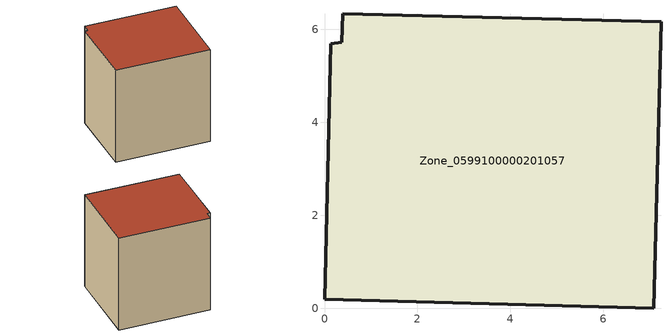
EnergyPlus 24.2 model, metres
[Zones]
Zone_0599100000201057
 floor ground (C_G): 0.37,5.72 0.4,6.33 7.24,6.16 7.09,0 0,0.19 0.14,5.7 z0
 wall outside (C_F): 7.09,0 7.24,6.16 0.4,6.33 0.37,5.72 0.14,5.7 0,0.19 7.09,0 z0:7.47
 roof outside (C_R): 0.4,6.33 0.37,5.72 0.14,5.7 0,0.19 7.09,0 7.24,6.16 z7.47
[BUILDING]
Pand.0599100000201057: North Axis=0; Terrain=City; Loads Convergence Tolerance Value=0.04; Temperature Convergence Tolerance Value=0.4; Solar Distribution=FullExterior; Maximum Number of Warmup Days=25; Minimum Number of Warmup Days=1
[Site:Location]
Rotterdam.The.Hague.AP_ZH_NLD Design_Conditions: Latitude=51.96; Longitude=4.45; Time Zone=1; Elevation=-4.5
[SITE:GROUNDTEMPERATURE:BUILDINGSURFACE]
18, 18, 18, 18, 18, 18, 18, 18, 18, 18, 18, 18
[MATERIAL] Thermal Absorptance=0.9; Solar Absorptance=0.7; Visible Absorptance=0.7
Name | Roughness | Thickness | Conductivity | Density | Specific Heat
G.TC.1946-1964 | MediumSmooth | 0.15 | 1 | 540 | 1210
F.TC.1946-1964 | Rough | 0.3 | 0.857143 | 1920 | 840
R.TC.1946-1964 | MediumRough | 0.2 | 0.235294 | 1500 | 1000
[CONSTRUCTION]
C_G: G.TC.1946-1964
C_F: F.TC.1946-1964
C_R: R.TC.1946-1964
[ZONE]
Zone_0599100000201057: Type=1; Multiplier=1; Ceiling Height=Autocalculate; Volume=Autocalculate; Floor Area=autocalculate; Part of Total Floor Area=Yes
[ZONEINFILTRATION:DESIGNFLOWRATE]
Infil_Zone_0599100000201057: Zone or ZoneList or Space or SpaceList=Zone_0599100000201057; Schedule=AlwaysOn; Design Flow Rate Calculation Method=Flow/Area; Flow Rate per Floor Area=0.003; Constant Term Coefficient=1; Temperature Term Coefficient=0; Velocity Term Coefficient=0; Velocity Squared Term Coefficient=0
[HVACTEMPLATE:ZONE:IDEALLOADSAIRSYSTEM]
Zone_0599100000201057: Maximum Heating Supply Air Temperature=50; Minimum Cooling Supply Air Temperature=13; Maximum Heating Supply Air Humidity Ratio=0.0156; Minimum Cooling Supply Air Humidity Ratio=0.0077; Heating Limit=NoLimit; Cooling Limit=NoLimit; Dehumidification Control Type=ConstantSensibleHeatRatio; Cooling Sensible Heat Ratio=0.7; Dehumidification Setpoint=60; Humidification Control Type=None; Humidification Setpoint=30; Outdoor Air Method=None; Outdoor Air Flow Rate per Person=0.00944; Outdoor Air Flow Rate per Zone Floor Area=0; Outdoor Air Flow Rate per Zone=0; Demand Controlled Ventilation Type=None; Outdoor Air Economizer Type=NoEconomizer; Heat Recovery Type=None; Sensible Heat Recovery Effectiveness=0.7; Latent Heat Recovery Effectiveness=0.65
[ZONECONTROL:THERMOSTAT]
ThermostatControl_Zone_0599100000201057: Zone or ZoneList=Zone_0599100000201057; Control Type Schedule=DualSetpointControlType; Control 1=Thermostat_Zone_0599100000201057; Temperature Difference Between Cutout And Setpoint=0
[THERMOSTATSETPOINT:DUALSETPOINT]
Thermostat_Zone_0599100000201057: Heating Setpoint Temperature Schedule=HeatingSetpoint_Zone_0599100000201057; Cooling Setpoint Temperature Schedule=CoolingSetpoint_Zone_0599100000201057
[SCHEDULE:COMPACT]
HeatingSetpoint_Zone_0599100000201057: Through: 12/31, For: AllDays, Until: 24:00, 21
CoolingSetpoint_Zone_0599100000201057: Through: 12/31, For: AllDays, Until: 24:00, 24
DualSetpointControlType: Through: 12/31, For: AllDays, Until: 24:00, 4
AlwaysOn: Through: 12/31, For: AllDays, Until: 24:00, 1
